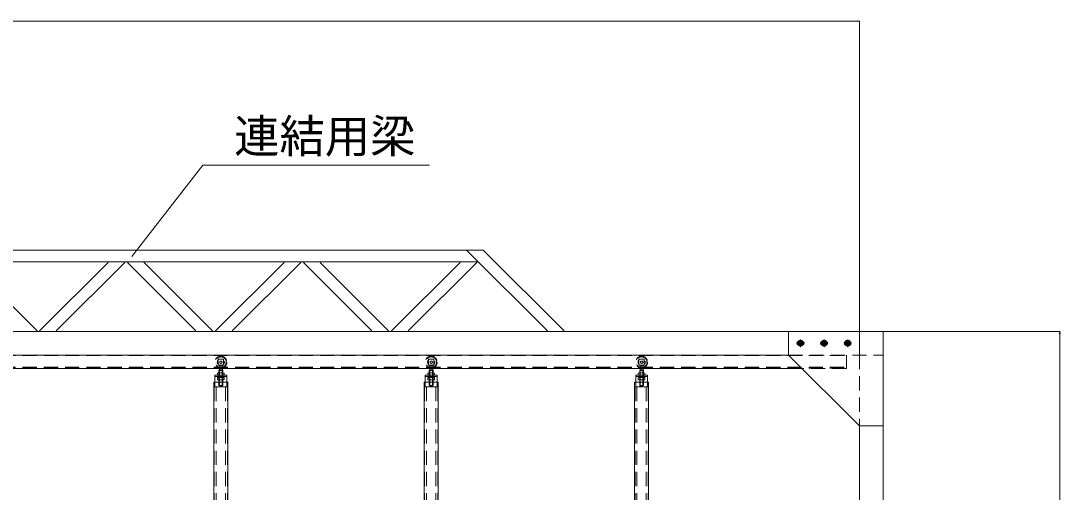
# Model space of a CAD drawing. Units: millimetres, scale not verified. Extents: x -12406 to 12406, y -8553 to 8553.
# Drawn here: x -1815 to 2588, y -1093 to 903 of the extents above; entities that cross this region are included whole.
import ezdxf
from ezdxf.enums import TextEntityAlignment as Align

# ---------------------------------------------------------------- set-up
doc = ezdxf.new("R2010")
doc.units = ezdxf.units.MM
doc.header["$LTSCALE"] = 50
doc.linetypes.add('CHAIN2', pattern=[12, 9, -1, 1, -1])
doc.linetypes.add('DASHED1', pattern=[1.8, 1.2, -0.6])
for name, color, linetype, lineweight in [('0-0_0', 7, 'Continuous', 9), ('0-3_CYG-126', 7, 'Continuous', 9), ('0-9_TEXT', 7, 'Continuous', 9), ('0-D_寸法', 7, 'Continuous', 9)]:
    doc.layers.add(name, color=color, linetype=linetype, lineweight=lineweight)
doc.styles.add('ＭＳ ゴシック', font='')
doc.styles.get('ＭＳ ゴシック').set_extended_font_data('MS Gothic')

msp = doc.modelspace()

# ---------------------------------------------------------------- linework, layer by layer
at = {"layer": '0-0_0'}
for p, q in [((1837.79, -412.35), (2587.46, -412.35)), ((2586.47, -422.35), (2586.47, -4902.35))]:
    msp.add_line(p, q, dxfattribs=at)
at = {"layer": '0-0_0', "color": 134}
for p, q in [((2584.8, -422.35), (2586.47, -412.35)), ((2584.8, -422.35), (2588.13, -422.35)), ((2586.47, -412.35), (2588.13, -422.35))]:
    msp.add_line(p, q, dxfattribs=at)
at = {"layer": '0-3_CYG-126'}
for p, q in [((143.84, -67.6), (-9268.17, -67.6)), ((416.08, -410.17), (73.08, -67.6)), ((486.84, -410.17), (143.84, -67.6)), ((-2706.09, -117.6), (123.14, -117.6)), ((-1745.66, -410.17), (-2037.74, -118.45)), ((-1735.36, -410.17), (-1444.74, -119.92)), ((-1664.6, -410.17), (-1374.64, -120.58)), ((-1072.92, -410.17), (-1362.88, -120.58)), ((-1002.16, -410.17), (-1293.51, -119.19)), ((-989.86, -410.17), (-699.25, -119.92)), ((-919.1, -410.17), (-629.14, -120.58)), ((-327.42, -410.17), (-617.38, -120.58)), ((-256.66, -410.17), (-547.27, -119.92)), ((-244.36, -410.17), (46.26, -119.92)), ((-173.6, -410.17), (116.36, -120.58)), ((-2756.16, -412.35), (1837.79, -412.35)), ((1837.79, -412.35), (1837.79, -4412.35)), ((1437.79, -512.35), (-10562.19, -512.35)), ((-10619.19, -569.35), (1494.79, -569.35)), ((-973.65, -575.56), (-973.65, -566.76)), ((-961.15, -575.56), (-961.15, -566.76)), ((-82.66, -575.56), (-82.66, -566.76)), ((-70.16, -575.56), (-70.16, -566.76)), ((808.54, -575.56), (808.54, -566.76)), ((821.04, -575.56), (821.04, -566.76)), ((-981.42, -588.38), (-981.42, -596.34)), ((-957.16, -587.38), (-978.26, -587.38)), ((-957.16, -597.34), (-978.26, -597.34)), ((-973.61, -575.56), (-975.4, -577.36)), ((-975.4, -577.36), (-975.4, -587.38)), ((-959.4, -577.36), (-975.4, -577.36)), ((-974.49, -588.38), (-974.49, -596.34)), ((-961.21, -575.56), (-973.61, -575.56)), ((-973.4, -587.38), (-973.4, -575.56)), ((-961.41, -587.38), (-961.41, -575.56)), ((-959.4, -577.36), (-961.21, -575.56)), ((-960.64, -588.38), (-960.64, -596.34)), ((-959.4, -577.36), (-959.4, -587.38)), ((-953.71, -588.38), (-953.71, -596.34)), ((-90.42, -588.38), (-90.42, -596.34)), ((-66.16, -587.38), (-87.27, -587.38)), ((-66.16, -597.34), (-87.27, -597.34)), ((-82.61, -575.56), (-84.41, -577.36)), ((-84.41, -577.36), (-84.41, -587.38)), ((-68.41, -577.36), (-84.41, -577.36)), ((-83.49, -588.38), (-83.49, -596.34)), ((-70.21, -575.56), (-82.61, -575.56)), ((-82.41, -587.38), (-82.41, -575.56)), ((-70.41, -587.38), (-70.41, -575.56)), ((-68.41, -577.36), (-70.21, -575.56)), ((-69.64, -588.38), (-69.64, -596.34)), ((-68.41, -577.36), (-68.41, -587.38)), ((-62.71, -588.38), (-62.71, -596.34)), ((800.77, -588.38), (800.77, -596.34)), ((825.03, -587.38), (803.94, -587.38)), ((825.03, -597.34), (803.94, -597.34)), ((808.59, -575.56), (806.79, -577.36)), ((806.79, -577.36), (806.79, -587.38)), ((822.79, -577.36), (806.79, -577.36)), ((807.7, -588.38), (807.7, -596.34)), ((820.99, -575.56), (808.59, -575.56)), ((808.79, -587.38), (808.79, -575.56)), ((820.79, -587.38), (820.79, -575.56)), ((822.79, -577.36), (820.99, -575.56)), ((821.56, -588.38), (821.56, -596.34)), ((822.79, -577.36), (822.79, -587.38)), ((828.49, -588.38), (828.49, -596.34)), ((-997.39, -4847.38), (-997.39, -627.38)), ((-992.39, -627.38), (-997.39, -627.38)), ((-942.39, -647.38), (-992.39, -647.38)), ((-937.4, -627.38), (-942.39, -627.38)), ((-937.4, -4847.16), (-937.4, -627.38)), ((-106.4, -4847.38), (-106.4, -627.38)), ((-101.4, -627.38), (-106.4, -627.38)), ((-51.4, -647.38), (-101.4, -647.38)), ((-46.4, -627.38), (-51.4, -627.38)), ((-46.4, -4847.16), (-46.4, -627.38)), ((784.8, -4847.38), (784.8, -627.38)), ((789.8, -627.38), (784.8, -627.38)), ((839.8, -647.38), (789.8, -647.38)), ((844.8, -627.38), (839.8, -627.38)), ((844.8, -4847.16), (844.8, -627.38)), ((1737.79, -812.35), (1737.79, -4812.35))]:
    msp.add_line(p, q, dxfattribs=at)
at = {"layer": '0-3_CYG-126', "linetype": 'CHAIN2'}
for p, q in [((1471.29, -462.35), (1504.29, -462.35)), ((1487.79, -445.85), (1487.79, -478.85)), ((1571.29, -462.35), (1604.29, -462.35)), ((1587.79, -445.85), (1587.79, -478.85)), ((1671.29, -462.35), (1704.29, -462.35)), ((1687.79, -445.85), (1687.79, -478.85))]:
    msp.add_line(p, q, dxfattribs=at)
at = {"layer": '0-3_CYG-126', "linetype": 'DASHED1'}
for p, q in [((-10807.19, -513.95), (1682.79, -513.95)), ((1437.79, -512.35), (1837.79, -512.35)), ((1682.79, -569.35), (1682.79, -512.35)), ((1737.79, -512.35), (1737.79, -812.35)), ((-10807.19, -563.75), (1682.79, -563.75)), ((-10807.19, -567.75), (1682.79, -567.75)), ((-978.89, -529.56), (-978.89, -554.56)), ((-955.89, -529.56), (-978.89, -529.56)), ((-955.89, -554.56), (-978.89, -554.56)), ((-973.64, -566.76), (-973.64, -554.56)), ((-961.14, -566.76), (-961.14, -554.56)), ((-955.89, -529.56), (-955.89, -554.56)), ((-87.9, -529.56), (-87.9, -554.56)), ((-64.9, -529.56), (-87.9, -529.56)), ((-64.9, -554.56), (-87.9, -554.56)), ((-82.65, -566.76), (-82.65, -554.56)), ((-70.15, -566.76), (-70.15, -554.56)), ((-64.9, -529.56), (-64.9, -554.56)), ((803.3, -529.56), (803.3, -554.56)), ((826.3, -529.56), (803.3, -529.56)), ((826.3, -554.56), (803.3, -554.56)), ((808.55, -566.76), (808.55, -554.56)), ((821.05, -566.76), (821.05, -554.56)), ((826.3, -529.56), (826.3, -554.56)), ((1682.79, -569.35), (1494.79, -569.35)), ((-942.39, -603.38), (-992.39, -603.38)), ((-981.42, -616.28), (-981.42, -608.38)), ((-980.9, -603.38), (-980.9, -607.38)), ((-953.9, -603.38), (-980.9, -603.38)), ((-953.9, -607.38), (-980.9, -607.38)), ((-975.4, -587.38), (-975.4, -640.56)), ((-974.49, -616.28), (-974.49, -608.38)), ((-973.4, -642.56), (-973.4, -587.38)), ((-972.4, -603.38), (-966.31, -607.28)), ((-967.4, -603.38), (-961.3, -607.28)), ((-961.41, -642.56), (-961.41, -587.38)), ((-960.64, -616.28), (-960.64, -608.38)), ((-959.4, -587.38), (-959.4, -640.56)), ((-953.9, -603.38), (-953.9, -607.38)), ((-953.71, -616.28), (-953.71, -608.38)), ((-51.4, -603.38), (-101.4, -603.38)), ((-90.42, -616.28), (-90.42, -608.38)), ((-89.91, -603.38), (-89.91, -607.38)), ((-62.91, -603.38), (-89.91, -603.38)), ((-62.91, -607.38), (-89.91, -607.38)), ((-84.41, -587.38), (-84.41, -640.56)), ((-83.49, -616.28), (-83.49, -608.38)), ((-82.41, -642.56), (-82.41, -587.38)), ((-81.41, -603.38), (-75.31, -607.28)), ((-76.41, -603.38), (-70.31, -607.28)), ((-70.41, -642.56), (-70.41, -587.38)), ((-69.64, -616.28), (-69.64, -608.38)), ((-68.41, -587.38), (-68.41, -640.56)), ((-62.91, -603.38), (-62.91, -607.38)), ((-62.71, -616.28), (-62.71, -608.38)), ((839.8, -603.38), (789.8, -603.38)), ((800.77, -616.28), (800.77, -608.38)), ((801.29, -603.38), (801.29, -607.38)), ((828.29, -603.38), (801.29, -603.38)), ((828.29, -607.38), (801.29, -607.38)), ((806.79, -587.38), (806.79, -640.56)), ((807.7, -616.28), (807.7, -608.38)), ((808.79, -642.56), (808.79, -587.38)), ((809.79, -603.38), (815.89, -607.28)), ((814.79, -603.38), (820.89, -607.28)), ((820.79, -642.56), (820.79, -587.38)), ((821.56, -616.28), (821.56, -608.38)), ((822.79, -587.38), (822.79, -640.56)), ((828.29, -603.38), (828.29, -607.38)), ((828.49, -616.28), (828.49, -608.38)), ((-995.1, -4847.38), (-995.1, -627.38)), ((-942.39, -627.38), (-992.39, -627.38)), ((-987.4, -4847.38), (-987.4, -627.38)), ((-957.16, -617.29), (-978.26, -617.29)), ((-975.4, -640.56), (-973.4, -642.56)), ((-959.4, -640.56), (-975.4, -640.56)), ((-961.41, -642.56), (-973.4, -642.56)), ((-959.4, -640.56), (-961.41, -642.56)), ((-947.39, -4847.38), (-947.39, -627.38)), ((-939.7, -4847.38), (-939.7, -627.38)), ((-104.1, -4847.38), (-104.1, -627.38)), ((-51.4, -627.38), (-101.4, -627.38)), ((-96.4, -4847.38), (-96.4, -627.38)), ((-66.16, -617.29), (-87.27, -617.29)), ((-84.41, -640.56), (-82.41, -642.56)), ((-68.41, -640.56), (-84.41, -640.56)), ((-70.41, -642.56), (-82.41, -642.56)), ((-68.41, -640.56), (-70.41, -642.56)), ((-56.4, -4847.38), (-56.4, -627.38)), ((-48.7, -4847.38), (-48.7, -627.38)), ((787.1, -4847.38), (787.1, -627.38)), ((839.8, -627.38), (789.8, -627.38)), ((794.8, -4847.38), (794.8, -627.38)), ((825.03, -617.29), (803.94, -617.29)), ((806.79, -640.56), (808.79, -642.56)), ((822.79, -640.56), (806.79, -640.56)), ((820.79, -642.56), (808.79, -642.56)), ((822.79, -640.56), (820.79, -642.56)), ((834.8, -4847.38), (834.8, -627.38)), ((842.5, -4847.38), (842.5, -627.38))]:
    msp.add_line(p, q, dxfattribs=at)
at = {"layer": '0-3_CYG-126'}
for points in [[(1437.79, -412.35), (1437.79, -512.35), (1737.79, -812.35), (1837.79, -812.35)], [(-942.39, -647.38), (-942.39, -597.38), (-992.39, -597.38), (-992.39, -647.38)], [(-51.4, -647.38), (-51.4, -597.38), (-101.4, -597.38), (-101.4, -647.38)], [(839.8, -647.38), (839.8, -597.38), (789.8, -597.38), (789.8, -647.38)]]:
    msp.add_lwpolyline(points, dxfattribs=at)
for points in [[(1494.14, -451.35), (1481.44, -451.35), (1475.09, -462.35), (1481.44, -473.35), (1494.14, -473.35), (1500.49, -462.35)], [(1594.14, -451.35), (1581.44, -451.35), (1575.09, -462.35), (1581.44, -473.35), (1594.14, -473.35), (1600.49, -462.35)], [(1694.14, -451.35), (1681.44, -451.35), (1675.09, -462.35), (1681.44, -473.35), (1694.14, -473.35), (1700.49, -462.35)]]:
    msp.add_lwpolyline(points, close=True, dxfattribs=at)
for centre, radius in [((1487.79, -462.35), 11), ((1487.79, -462.35), 7.5), ((1487.79, -462.35), 7), ((1487.79, -462.35), 5.92), ((1587.79, -462.35), 11), ((1587.79, -462.35), 7.5), ((1587.79, -462.35), 7), ((1587.79, -462.35), 5.92), ((1687.79, -462.35), 11), ((1687.79, -462.35), 7.5), ((1687.79, -462.35), 7), ((1687.79, -462.35), 5.92)]:
    msp.add_circle(centre, radius, dxfattribs=at)
at = {"layer": '0-3_CYG-126', "linetype": 'DASHED1'}
for centre, radius in [((-967.39, -542.56), 25), ((-967.39, -542.56), 23), ((-967.39, -542.56), 15), ((-76.4, -542.56), 25), ((-76.4, -542.56), 23), ((-76.4, -542.56), 15), ((814.8, -542.56), 25), ((814.8, -542.56), 23), ((814.8, -542.56), 15), ((-967.39, -542.56), 5), ((-76.4, -542.56), 5), ((814.8, -542.56), 5)]:
    msp.add_circle(centre, radius, dxfattribs=at)
at = {"layer": '0-3_CYG-126'}
for centre, radius, start, end in [((1479.79, -462.35), 7.5, 101.415, 258.585), ((1487.79, -462.35), 12, 126.444, 173.556), ((1487.79, -462.35), 12, 186.444, 233.556), ((1487.79, -462.35), 12, 66.444, 113.556), ((1487.79, -462.35), 12, 246.444, 293.556), ((1487.79, -462.35), 12, 6.444, 53.556), ((1487.79, -462.35), 12, 306.444, 353.556), ((1495.79, -462.35), 7.5, 281.415, 78.585), ((1579.79, -462.35), 7.5, 101.415, 258.585), ((1587.79, -462.35), 12, 126.444, 173.556), ((1587.79, -462.35), 12, 186.444, 233.556), ((1587.79, -462.35), 12, 66.444, 113.556), ((1587.79, -462.35), 12, 246.444, 293.556), ((1587.79, -462.35), 12, 6.444, 53.556), ((1587.79, -462.35), 12, 306.444, 353.556), ((1595.79, -462.35), 7.5, 281.415, 78.585), ((1679.79, -462.35), 7.5, 101.415, 258.585), ((1687.79, -462.35), 12, 126.444, 173.556), ((1687.79, -462.35), 12, 186.444, 233.556), ((1687.79, -462.35), 12, 66.444, 113.556), ((1687.79, -462.35), 12, 246.444, 293.556), ((1687.79, -462.35), 12, 6.444, 53.556), ((1687.79, -462.35), 12, 306.444, 353.556), ((1695.79, -462.35), 7.5, 281.415, 78.585), ((-977.96, -593.84), 6.46, 57.58, 122.42), ((-977.96, -590.88), 6.46, 237.58, 302.42), ((-967.56, -611.88), 24.49, 73.565, 106.435), ((-967.56, -572.84), 24.49, 253.565, 286.435), ((-957.17, -593.88), 6.5, 57.795, 122.205), ((-957.17, -590.84), 6.5, 237.795, 302.205), ((-86.96, -593.84), 6.46, 57.58, 122.42), ((-86.96, -590.88), 6.46, 237.58, 302.42), ((-76.57, -611.88), 24.49, 73.565, 106.435), ((-76.57, -572.84), 24.49, 253.565, 286.435), ((-66.17, -593.88), 6.5, 57.795, 122.205), ((-66.17, -590.84), 6.5, 237.795, 302.205), ((804.24, -593.84), 6.46, 57.58, 122.42), ((804.24, -590.88), 6.46, 237.58, 302.42), ((814.63, -611.88), 24.49, 73.565, 106.435), ((814.63, -572.84), 24.49, 253.565, 286.435), ((825.02, -593.88), 6.5, 57.795, 122.205), ((825.02, -590.84), 6.5, 237.795, 302.205)]:
    msp.add_arc(centre, radius, start, end, dxfattribs=at)
at = {"layer": '0-3_CYG-126', "linetype": 'DASHED1'}
for centre, radius, start, end in [((-977.96, -613.84), 6.46, 57.58, 122.42), ((-977.96, -610.83), 6.46, 237.58, 302.42), ((-967.56, -631.88), 24.49, 73.565, 106.435), ((-967.56, -592.8), 24.49, 253.565, 286.435), ((-957.17, -613.88), 6.5, 57.795, 122.205), ((-957.17, -610.78), 6.5, 237.795, 302.205), ((-86.96, -613.84), 6.46, 57.58, 122.42), ((-86.96, -610.83), 6.46, 237.58, 302.42), ((-76.57, -631.88), 24.49, 73.565, 106.435), ((-76.57, -592.8), 24.49, 253.565, 286.435), ((-66.17, -613.88), 6.5, 57.795, 122.205), ((-66.17, -610.78), 6.5, 237.795, 302.205), ((804.24, -613.84), 6.46, 57.58, 122.42), ((804.24, -610.83), 6.46, 237.58, 302.42), ((814.63, -631.88), 24.49, 73.565, 106.435), ((814.63, -592.8), 24.49, 253.565, 286.435), ((825.02, -613.88), 6.5, 57.795, 122.205), ((825.02, -610.78), 6.5, 237.795, 302.205)]:
    msp.add_arc(centre, radius, start, end, dxfattribs=at)
at = {"layer": '0-9_TEXT'}
for p, q in [((-1345.15, -94.88), (-1043.17, 291.26)), ((-1043.17, 291.26), (-83.93, 291.26))]:
    msp.add_line(p, q, dxfattribs=at)
at = {"layer": '0-D_寸法'}
for p, q in [((-10852.19, 901.42), (1727.79, 901.42)), ((1737.79, -511.35), (1737.79, 902.42))]:
    msp.add_line(p, q, dxfattribs=at)
at = {"layer": '0-D_寸法', "color": 134}
for p, q in [((1727.79, 903.08), (1737.79, 901.42)), ((1727.79, 903.08), (1727.79, 899.75)), ((1737.79, 901.42), (1727.79, 899.75))]:
    msp.add_line(p, q, dxfattribs=at)

# ---------------------------------------------------------------- texts
at = {"layer": '0-9_TEXT', "style": 'ＭＳ ゴシック'}
msp.add_text('連結用梁', height=140.8, dxfattribs=at).set_placement((-911.17, 301.96), align=Align.BOTTOM_LEFT)

doc.saveas('drawing.dxf')
